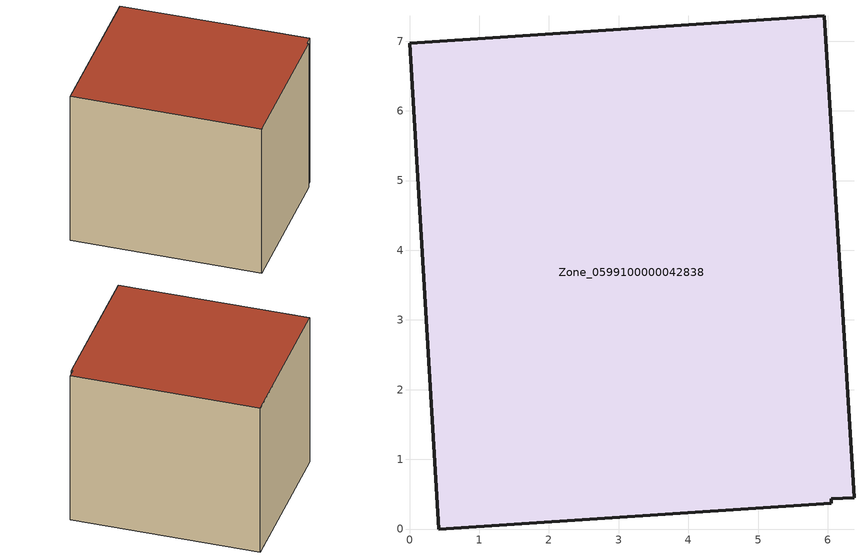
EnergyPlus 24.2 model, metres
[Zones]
Zone_0599100000042838
 floor ground (C_G): 6.38,0.45 6.05,0.43 6.05,0.37 0.42,0 0,6.97 5.95,7.36 z0
 wall outside (C_F): 6.38,0.45 5.95,7.36 0,6.97 0.42,0 6.05,0.37 6.05,0.43 6.38,0.45 z0:6
 roof outside (C_R): 6.05,0.43 6.38,0.45 5.95,7.36 0,6.97 0.42,0 6.05,0.37 z6
[BUILDING]
Pand.0599100000042838: North Axis=0; Terrain=City; Loads Convergence Tolerance Value=0.04; Temperature Convergence Tolerance Value=0.4; Solar Distribution=FullExterior; Maximum Number of Warmup Days=25; Minimum Number of Warmup Days=1
[Site:Location]
Rotterdam.The.Hague.AP_ZH_NLD Design_Conditions: Latitude=51.96; Longitude=4.45; Time Zone=1; Elevation=-4.5
[SITE:GROUNDTEMPERATURE:BUILDINGSURFACE]
18, 18, 18, 18, 18, 18, 18, 18, 18, 18, 18, 18
[MATERIAL] Thermal Absorptance=0.9; Solar Absorptance=0.7; Visible Absorptance=0.7
Name | Roughness | Thickness | Conductivity | Density | Specific Heat
G.TI.1946-1964 | MediumSmooth | 0.15 | 1 | 540 | 1210
F.TI.1946-1964 | Rough | 0.3 | 0.857143 | 1920 | 840
R.TI.1946-1964 | MediumRough | 0.2 | 0.277778 | 1500 | 1000
[CONSTRUCTION]
C_G: G.TI.1946-1964
C_F: F.TI.1946-1964
C_R: R.TI.1946-1964
[ZONE]
Zone_0599100000042838: Type=1; Multiplier=1; Ceiling Height=Autocalculate; Volume=Autocalculate; Floor Area=autocalculate; Part of Total Floor Area=Yes
[ZONEINFILTRATION:DESIGNFLOWRATE]
Infil_Zone_0599100000042838: Zone or ZoneList or Space or SpaceList=Zone_0599100000042838; Schedule=AlwaysOn; Design Flow Rate Calculation Method=Flow/Area; Flow Rate per Floor Area=0.003; Constant Term Coefficient=1; Temperature Term Coefficient=0; Velocity Term Coefficient=0; Velocity Squared Term Coefficient=0
[HVACTEMPLATE:ZONE:IDEALLOADSAIRSYSTEM]
Zone_0599100000042838: Maximum Heating Supply Air Temperature=50; Minimum Cooling Supply Air Temperature=13; Maximum Heating Supply Air Humidity Ratio=0.0156; Minimum Cooling Supply Air Humidity Ratio=0.0077; Heating Limit=NoLimit; Cooling Limit=NoLimit; Dehumidification Control Type=ConstantSensibleHeatRatio; Cooling Sensible Heat Ratio=0.7; Dehumidification Setpoint=60; Humidification Control Type=None; Humidification Setpoint=30; Outdoor Air Method=None; Outdoor Air Flow Rate per Person=0.00944; Outdoor Air Flow Rate per Zone Floor Area=0; Outdoor Air Flow Rate per Zone=0; Demand Controlled Ventilation Type=None; Outdoor Air Economizer Type=NoEconomizer; Heat Recovery Type=None; Sensible Heat Recovery Effectiveness=0.7; Latent Heat Recovery Effectiveness=0.65
[ZONECONTROL:THERMOSTAT]
ThermostatControl_Zone_0599100000042838: Zone or ZoneList=Zone_0599100000042838; Control Type Schedule=DualSetpointControlType; Control 1=Thermostat_Zone_0599100000042838; Temperature Difference Between Cutout And Setpoint=0
[THERMOSTATSETPOINT:DUALSETPOINT]
Thermostat_Zone_0599100000042838: Heating Setpoint Temperature Schedule=HeatingSetpoint_Zone_0599100000042838; Cooling Setpoint Temperature Schedule=CoolingSetpoint_Zone_0599100000042838
[SCHEDULE:COMPACT]
HeatingSetpoint_Zone_0599100000042838: Through: 12/31, For: AllDays, Until: 24:00, 21
CoolingSetpoint_Zone_0599100000042838: Through: 12/31, For: AllDays, Until: 24:00, 24
DualSetpointControlType: Through: 12/31, For: AllDays, Until: 24:00, 4
AlwaysOn: Through: 12/31, For: AllDays, Until: 24:00, 1
